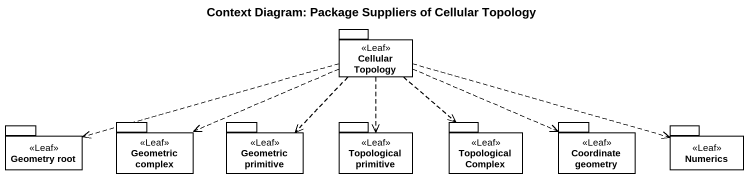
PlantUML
@startuml
title Context Diagram: Package Suppliers of Cellular Topology
package "Cellular Topology" as Cellular_Topology <<Leaf>> {
}
package "Geometric complex" as Geometric_complex <<Leaf>> {
}
package "Geometric primitive" as Geometric_primitive <<Leaf>> {
}
package "Topological primitive" as Topological_primitive <<Leaf>> {
}
package "Topological Complex" as Topological_Complex <<Leaf>> {
}
package "Coordinate geometry" as Coordinate_geometry <<Leaf>> {
}
package "Geometry root" as Geometry_root <<Leaf>> {
}
package Numerics <<Leaf>> {
}
Cellular_Topology .left.> Geometric_complex
Cellular_Topology ..> Geometric_primitive
Cellular_Topology ..> Topological_primitive
Cellular_Topology ..> Topological_Complex
Cellular_Topology .right.> Coordinate_geometry
Cellular_Topology .left.> Geometry_root
Cellular_Topology .right.> Numerics
@enduml
